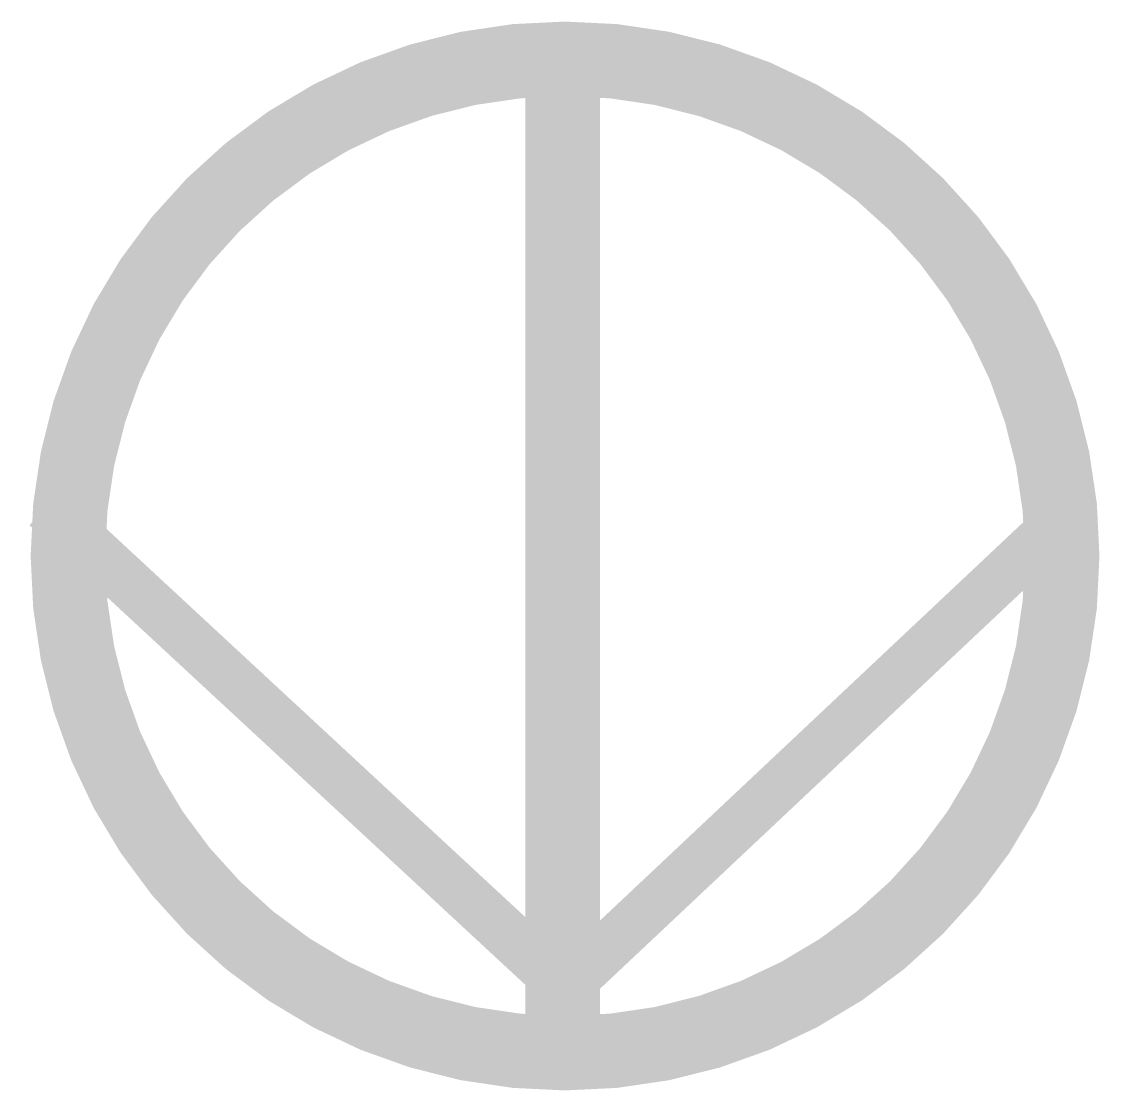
# Model space of a CAD drawing. Extents: x -0.19 to 4.15, y -0.15 to 4.15.
import ezdxf

# ---------------------------------------------------------------- set-up
doc = ezdxf.new("R2010")
doc.units = 0
doc.header["$MEASUREMENT"] = 0
doc.layers.get('0').update_dxf_attribs({"linetype": 'CONTINUOUS'})

msp = doc.modelspace()

# ---------------------------------------------------------------- linework, layer by layer
at = {"const_width": 0.3}
msp.add_lwpolyline([(2, 0, 1), (2, 4, 1), (2, 0, 1)], format="xyb", dxfattribs=at)
for points, const_width in [([(1.9905, 3.8911), (1.9905, 0.0717)], 0.3), ([(-0.0866, 2.197), (2.0032, 0.26)], 0.2), ([(4.0404, 2.1838), (2.0098, 0.2731)], 0.2)]:
    msp.add_lwpolyline(points, dxfattribs=dict(const_width=const_width))

doc.saveas('drawing.dxf')
